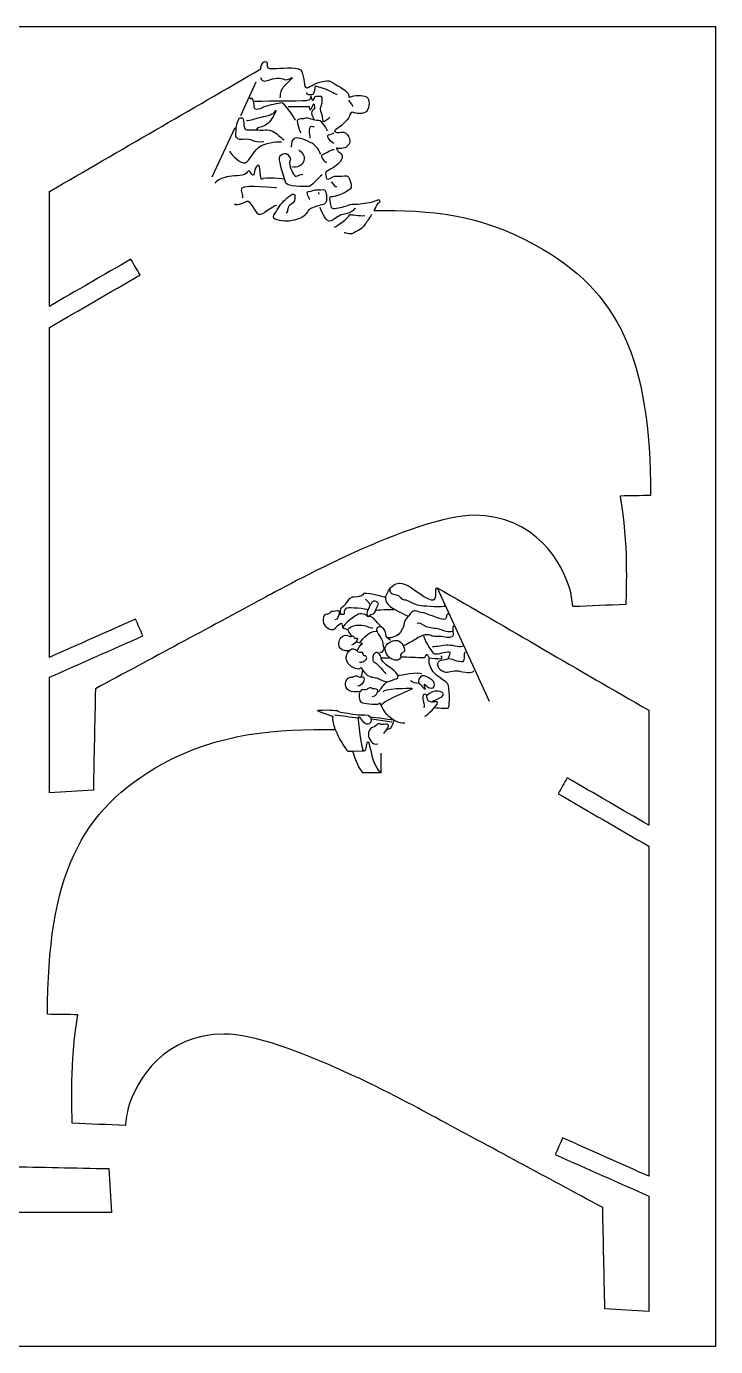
# Model space of a CAD drawing. Extents: x 0 to 300, y 0 to 210.
# Drawn here: x 190.4 to 300, y 0.1 to 210 of the extents above; entities that cross this region are included whole.
import ezdxf

# ---------------------------------------------------------------- set-up
doc = ezdxf.new("R2010")
doc.units = 0
doc.header["$MEASUREMENT"] = 0
doc.layers.add('DEFAULT', color=18, linetype='CONTINUOUS')

msp = doc.modelspace()

# ---------------------------------------------------------------- linework, layer by layer
at = {"layer": 'DEFAULT', "color": 250}
msp.add_lwpolyline([(300.05, 0.05), (0.05, 0.05), (0.05, 210.05), (300.05, 210.05)], close=True, dxfattribs=at)
for points in [[(224.47, 195.89), (226.94, 201.21)], [(219.93, 186.13), (223.57, 193.95)], [(255.76, 120.77), (263.99, 102.73)], [(246.83, 109.59), (248.11, 109.59)], [(245.29, 99.91), (248.51, 99.44)], [(241.55, 94.75), (244.1, 94.8)]]:
    msp.add_lwpolyline(points, dxfattribs=at)
at = {"layer": 'DEFAULT', "color": 242}
for points, knots in [([(194.02, 165.51), (198.35, 168.02), (202.67, 170.52), (207, 173.03), (207.48, 172.2), (207.97, 171.36), (208.45, 170.52), (203.64, 167.74), (198.83, 164.95), (194.02, 162.16), (194.02, 144.67), (194.03, 127.18), (194.03, 109.68), (198.6, 111.71), (203.16, 113.74), (207.73, 115.77), (208.12, 114.88), (208.52, 114), (208.91, 113.11), (203.95, 110.91), (198.99, 108.71), (194.03, 106.51), (194.03, 100.39), (194.03, 94.27), (194.03, 88.15), (196.36, 88.29), (198.69, 88.43), (201.02, 88.57), (201.13, 93.94), (201.24, 99.32), (201.35, 104.69), (210.25, 109.48), (219.14, 114.26), (228.03, 119.05), (231.44, 120.88), (252.07, 132.28), (261.67, 132.28), (271.19, 132.28), (275.93, 124.75), (277.04, 119.78), (277.04, 119.78), (277.3, 118.24), (277.31, 117.75), (280.13, 117.86), (282.95, 117.98), (285.77, 118.09), (285.79, 120.71), (286.2, 127.59), (284.87, 135.35), (286.48, 135.38), (288.09, 135.41), (289.7, 135.43), (289.7, 157.16), (284.66, 167.98), (271.39, 175.26), (262.34, 180.24), (254.82, 180.86), (245.68, 180.74), (245.91, 181.1), (246.06, 181.54), (246.24, 181.81), (246.41, 182.07), (246.74, 181.93), (246.56, 182.33), (246.38, 182.75), (246.06, 182.25), (245.47, 182.16), (244.88, 182.07), (243.5, 181.78), (242.92, 181.78), (242.33, 181.78), (241.91, 181.81), (241.62, 181.63), (241.33, 181.45), (239.94, 181.16), (239.52, 181.1), (239.09, 181.04), (238.89, 181.01), (238.77, 181.72), (238.65, 182.42), (238.45, 183.07), (238.89, 182.95), (239.33, 182.84), (241.97, 183.83), (242.06, 184.42), (242.15, 185.01), (241.68, 186.3), (241.33, 186.3), (240.97, 186.3), (240.23, 186.16), (239.76, 186.21), (239.3, 186.28), (238.86, 186.01), (238.8, 185.92), (238.74, 185.83), (238.06, 185.54), (238.06, 186.04), (238.06, 186.54), (237.71, 186.83), (238.27, 187.07), (238.83, 187.31), (239.98, 188.04), (240.31, 188.51), (240.65, 188.98), (240.77, 189.45), (240.5, 189.78), (240.24, 190.1), (240.06, 189.98), (239.86, 190.36), (239.65, 190.75), (239.62, 190.75), (239.94, 190.66), (240.25, 190.57), (241.27, 190.6), (241.66, 191.24), (242.05, 191.89), (241.68, 192.42), (241.42, 192.86), (241.15, 193.3), (240.59, 193.24), (240.12, 193.15), (239.65, 193.07), (239.06, 193.36), (239.62, 193.66), (240.18, 193.95), (241.56, 195.24), (241.72, 195.65), (241.87, 196.07), (242.15, 196.57), (242.41, 196.36), (242.68, 196.15), (244.09, 196.07), (244.52, 196.53), (244.75, 196.79), (245.13, 198.12), (244.69, 198.65), (244.25, 199.18), (242.97, 199.14), (242.18, 198.91), (241.38, 198.7), (241.87, 198.74), (241.56, 199.36), (241.25, 199.97), (239.54, 200.81), (238.87, 201.25), (238.21, 201.7), (236.36, 200.97), (235.83, 200.67), (235.3, 200.38), (235.03, 200.15), (234.77, 200.37), (234.5, 200.59), (234.6, 202.62), (233.98, 203.15), (233.36, 203.68), (230.45, 203.32), (229.88, 203.37), (229.3, 203.41), (228.71, 203.19), (228.71, 203.73), (228.71, 205.29), (227.49, 204.03), (227.67, 203.29), (216.46, 196.78), (205.24, 190.28), (194.02, 183.78), (194.02, 177.69), (194.02, 171.6), (194.02, 165.51)], [0, 0, 0, 0, 42.511613, 42.511613, 42.511613, 50.727697, 50.727697, 50.727697, 98.001981, 98.001981, 98.001981, 246.751982, 246.751982, 246.751982, 289.25448, 289.25448, 289.25448, 297.477878, 297.477878, 297.477878, 343.620803, 343.620803, 343.620803, 395.679803, 395.679803, 395.679803, 415.536643, 415.536643, 415.536643, 461.226499, 461.226499, 461.226499, 547.118488, 547.118488, 547.118488, 548.118488, 548.118488, 548.118488, 549.118488, 549.118488, 549.118488, 550.118488, 550.118488, 550.118488, 574.138447, 574.138447, 574.138447, 575.138447, 575.138447, 575.138447, 588.830379, 588.830379, 588.830379, 589.830379, 589.830379, 589.830379, 590.830379, 590.830379, 590.830379, 591.830379, 591.830379, 591.830379, 592.830379, 592.830379, 592.830379, 593.830379, 593.830379, 593.830379, 594.830379, 594.830379, 594.830379, 595.830379, 595.830379, 595.830379, 596.830379, 596.830379, 596.830379, 597.830379, 597.830379, 597.830379, 598.830379, 598.830379, 598.830379, 599.830379, 599.830379, 599.830379, 600.830379, 600.830379, 600.830379, 601.830379, 601.830379, 601.830379, 602.830379, 602.830379, 602.830379, 603.830379, 603.830379, 603.830379, 604.830379, 604.830379, 604.830379, 605.830379, 605.830379, 605.830379, 606.830379, 606.830379, 606.830379, 607.830379, 607.830379, 607.830379, 608.830379, 608.830379, 608.830379, 609.830379, 609.830379, 609.830379, 610.830379, 610.830379, 610.830379, 611.830379, 611.830379, 611.830379, 612.830379, 612.830379, 612.830379, 613.830379, 613.830379, 613.830379, 614.830379, 614.830379, 614.830379, 615.830379, 615.830379, 615.830379, 616.830379, 616.830379, 616.830379, 617.830379, 617.830379, 617.830379, 618.830379, 618.830379, 618.830379, 619.830379, 619.830379, 619.830379, 620.830379, 620.830379, 620.830379, 621.830379, 621.830379, 621.830379, 622.830379, 622.830379, 622.830379, 623.830379, 623.830379, 623.830379, 624.830379, 624.830379, 624.830379, 625.830379, 625.830379, 625.830379, 736.089826, 736.089826, 736.089826, 787.870826, 787.870826, 787.870826, 787.870826]), ([(289.41, 101.26), (278.19, 107.76), (266.98, 114.27), (255.76, 120.77), (255.23, 120.78), (255.85, 119.16), (255.15, 118.82), (254.44, 118.48), (251.47, 121.03), (250.82, 121.23), (250.23, 121.41), (249.6, 121.68), (248.97, 121.25), (248.54, 120.96), (248.29, 120.81), (248.22, 120.6), (247.93, 120.14), (247.65, 119.7), (247.54, 119.3), (247.23, 119.3), (244.01, 120.24), (243.99, 119.78), (243.97, 119.32), (242.25, 119.3), (242.25, 119.3), (241.77, 119.2), (241.36, 118.38), (241.17, 118.13), (240.96, 117.87), (240.7, 117.81), (240.53, 117.59), (240.35, 117.36), (240.35, 116.85), (240.39, 116.63), (240.29, 116.62), (240.16, 116.62), (240.16, 116.62), (240.16, 116.62), (240.14, 117.06), (240.02, 117.12), (239.92, 117.18), (239.2, 116.95), (239.18, 117.03), (239.14, 117.12), (238.96, 117.09), (238.86, 116.99), (238.76, 116.89), (238.57, 116.63), (238.39, 116.6), (238.22, 116.58), (237.82, 116.61), (237.75, 116.3), (237.69, 115.99), (237.45, 115.29), (238.01, 114.6), (238.57, 113.9), (239.22, 113.98), (239.45, 114.24), (239.45, 114.24), (240.17, 115.01), (240.45, 115.07), (240.74, 115.13), (240.66, 114.52), (240.74, 114.36), (240.81, 114.21), (241.41, 114.22), (241.56, 113.96), (241.7, 113.7), (242.02, 113.19), (242.22, 113.07), (242.11, 113.04), (241.98, 112.96), (241.73, 113.08), (241.39, 113.25), (240.85, 113.25), (240.55, 112.95), (240.25, 112.66), (239.86, 111.85), (240.22, 111.22), (240.59, 110.6), (241.79, 110.73), (241.79, 110.73), (241.58, 110.55), (241.36, 110.26), (241.29, 109.85), (241.28, 109.75), (241.27, 109.64), (241.27, 109.52), (241.33, 108.35), (242.72, 107.86), (243.14, 107.82), (243.57, 107.77), (243.49, 108.18), (243.74, 107.91), (243.83, 107.8), (243.86, 107.75), (243.93, 107.63), (243.85, 107.51), (243.69, 106.59), (243.69, 106.59), (243.58, 106.58), (243.51, 106.56), (243.42, 106.56), (243.15, 106.56), (243.07, 106.76), (242.85, 106.76), (242.64, 106.76), (242.4, 106.46), (241.96, 106.52), (241.52, 106.58), (240.85, 105.78), (241.27, 104.87), (241.7, 103.96), (243.24, 104.19), (243.52, 104.3), (243.3, 103.83), (243.32, 102.77), (243.69, 102.51), (244.06, 102.25), (245.75, 102.15), (246.25, 102.21), (246.75, 102.27), (246.39, 102.42), (246.56, 102.44), (246.73, 102.45), (247.28, 100.59), (248.51, 99.91), (248.66, 99.83), (248.75, 99.78), (248.87, 99.72), (248.87, 99.72), (245.83, 100.19), (245.08, 100.23), (244.78, 100.68), (243.72, 100.55), (243.38, 100.55), (243.04, 100.55), (240.97, 100.85), (240.42, 100.96), (239.86, 101.06), (240.24, 101.06), (239.8, 101.21), (239.35, 101.35), (236.77, 101.35), (236.7, 101.22), (236.64, 101.1), (239.17, 100.26), (239.17, 100.26), (239.1, 99.67), (239.26, 98.95), (239.53, 98.21), (230.39, 98.33), (221.1, 97.72), (212.04, 92.75), (198.78, 85.46), (193.73, 74.64), (193.73, 52.91), (195.34, 52.88), (196.95, 52.86), (198.56, 52.83), (197.23, 45.07), (197.64, 38.19), (197.66, 35.58), (200.48, 35.46), (203.3, 35.34), (206.13, 35.23), (206.14, 35.85), (206.51, 37.74), (206.51, 37.74), (207.81, 42.7), (212.55, 49.76), (221.77, 49.76), (231.37, 49.76), (251.99, 38.36), (255.4, 36.53), (264.29, 31.74), (273.19, 26.96), (282.08, 22.17), (282.19, 16.8), (282.3, 11.43), (282.42, 6.05), (284.75, 5.91), (287.08, 5.77), (289.41, 5.63), (289.41, 11.75), (289.41, 17.87), (289.41, 23.99), (284.45, 26.19), (279.49, 28.39), (274.53, 30.59), (274.92, 31.48), (275.31, 32.36), (275.7, 33.25), (280.27, 31.22), (284.84, 29.19), (289.41, 27.17), (289.41, 44.66), (289.41, 62.15), (289.41, 79.64), (284.6, 82.43), (279.79, 85.21), (274.98, 88), (275.47, 88.84), (275.95, 89.68), (276.44, 90.51), (280.76, 88.01), (285.09, 85.5), (289.41, 82.99), (289.41, 89.08), (289.41, 95.17), (289.41, 101.26)], [51.78, 51.78, 51.78, 51.78, 162.02775, 162.02775, 162.02775, 163.027768, 163.027768, 163.027768, 164.027786, 164.027786, 164.027786, 165.027803, 165.027803, 165.027803, 166.027821, 166.027821, 166.027821, 167.027839, 167.027839, 167.027839, 168.027856, 168.027856, 168.027856, 169.027874, 169.027874, 169.027874, 170.027891, 170.027891, 170.027891, 171.027909, 171.027909, 171.027909, 172.027927, 172.027927, 172.027927, 173.027944, 173.027944, 173.027944, 174.027962, 174.027962, 174.027962, 175.02798, 175.02798, 175.02798, 176.027997, 176.027997, 176.027997, 177.028015, 177.028015, 177.028015, 178.028033, 178.028033, 178.028033, 179.02805, 179.02805, 179.02805, 180.028068, 180.028068, 180.028068, 181.028085, 181.028085, 181.028085, 182.028103, 182.028103, 182.028103, 183.028121, 183.028121, 183.028121, 184.028138, 184.028138, 184.028138, 185.028156, 185.028156, 185.028156, 186.028174, 186.028174, 186.028174, 187.028191, 187.028191, 187.028191, 188.028209, 188.028209, 188.028209, 189.028227, 189.028227, 189.028227, 190.028244, 190.028244, 190.028244, 191.028262, 191.028262, 191.028262, 192.028279, 192.028279, 192.028279, 193.028297, 193.028297, 193.028297, 194.028315, 194.028315, 194.028315, 195.028332, 195.028332, 195.028332, 196.02835, 196.02835, 196.02835, 197.028368, 197.028368, 197.028368, 198.028385, 198.028385, 198.028385, 199.028403, 199.028403, 199.028403, 200.028421, 200.028421, 200.028421, 201.028438, 201.028438, 201.028438, 202.028456, 202.028456, 202.028456, 203.028473, 203.028473, 203.028473, 204.028491, 204.028491, 204.028491, 205.028509, 205.028509, 205.028509, 206.028526, 206.028526, 206.028526, 207.028544, 207.028544, 207.028544, 208.028562, 208.028562, 208.028562, 209.028579, 209.028579, 209.028579, 210.028597, 210.028597, 210.028597, 211.028615, 211.028615, 211.028615, 212.028632, 212.028632, 212.028632, 213.02865, 213.02865, 213.02865, 226.720643, 226.720643, 226.720643, 227.720661, 227.720661, 227.720661, 251.741084, 251.741084, 251.741084, 252.741102, 252.741102, 252.741102, 253.741119, 253.741119, 253.741119, 254.741137, 254.741137, 254.741137, 340.634166, 340.634166, 340.634166, 386.324829, 386.324829, 386.324829, 406.18208, 406.18208, 406.18208, 458.242998, 458.242998, 458.242998, 504.385926, 504.385926, 504.385926, 512.611297, 512.611297, 512.611297, 555.114545, 555.114545, 555.114545, 703.867169, 703.867169, 703.867169, 751.136771, 751.136771, 751.136771, 759.361654, 759.361654, 759.361654, 801.873515, 801.873515, 801.873515, 853.654428, 853.654428, 853.654428, 853.654428]), ([(182.37, 21.36), (180.34, 25.93), (178.31, 30.5), (176.29, 35.07), (177.17, 35.46), (178.05, 35.86), (178.93, 36.25), (181.14, 31.29), (183.34, 26.33), (185.54, 21.36), (191.66, 21.36), (197.78, 21.36), (203.91, 21.36), (203.77, 23.7), (203.62, 26.03), (203.48, 28.36), (198.11, 28.47), (192.74, 28.58), (187.37, 28.69), (182.58, 37.59), (177.79, 46.48), (173, 55.37), (171.17, 58.78), (159.77, 79.4), (159.77, 89.01), (159.77, 98.27), (166.91, 103.08), (171.87, 104.37), (171.87, 104.37), (173.71, 104.73), (174.3, 104.73), (174.19, 107.56), (174.07, 110.38), (173.96, 113.2), (167.93, 113.25), (139.29, 114.85), (129.28, 94.4), (120.54, 76.53), (124.17, 59.56), (124.17, 59.56), (124.27, 59.04), (124.53, 57.7), (124.12, 57.7), (123.71, 57.7), (123.56, 57.79), (123.61, 58.23), (123.65, 58.67), (122.9, 59.73), (122.55, 60.26), (122.2, 60.79), (121.14, 60.26), (120.74, 60.21), (120.35, 60.17), (120.17, 59.59), (120.17, 59.59), (120.17, 59.59), (119.42, 59.46), (119.51, 59.59), (119.59, 59.73), (119.38, 60.79), (119.38, 61.49), (119.38, 62.2), (118.84, 62.77), (118.84, 62.77), (119.15, 63.12), (119.64, 65.5), (119.86, 66.12), (120.08, 66.74), (119.24, 66.78), (118.85, 66.78), (118.45, 66.78), (117.88, 66.92), (117.92, 67.26), (117.96, 67.61), (117.26, 67.71), (116.42, 67.76), (115.58, 67.8), (114.92, 68.28), (114.7, 68.33), (114.48, 68.37), (114.49, 68.15), (114.49, 68.59), (114.49, 69.04), (114.54, 69.04), (114.22, 69.04), (113.92, 69.04), (113.94, 68.81), (113.95, 68.41), (114, 67.36), (114.57, 59.64), (114.57, 59.64), (114.57, 59.64), (113.82, 59.55), (114, 59.11), (114.17, 58.67), (112.73, 56.42), (112.81, 55.98), (112.89, 55.54), (113.24, 54.58), (113.6, 54.68), (113.95, 54.79), (114.92, 56.18), (114.83, 55.83), (114.74, 55.47), (114.57, 54.72), (114.83, 54.37), (115.1, 54.02), (115.1, 53.75), (115.14, 53.23), (115.18, 52.7), (112.36, 52.32), (112.36, 52.32), (110.47, 52.06), (111.35, 50.81), (111.22, 50.22), (111.08, 49.63), (110.69, 47.85), (110.69, 47.48), (110.69, 47.12), (108.31, 47.44), (108.22, 47.04), (108.13, 46.64), (106.55, 47.23), (106.81, 46.78), (111.72, 38.31), (116.63, 29.83), (121.54, 21.36), (123.21, 21.36), (124.87, 21.36), (126.54, 21.36), (124.03, 25.69), (121.53, 30.01), (119.02, 34.34), (119.85, 34.82), (120.69, 35.31), (121.53, 35.79), (124.32, 30.98), (127.11, 26.17), (129.9, 21.36), (147.39, 21.36), (164.88, 21.36), (182.37, 21.36)], [0, 0, 0, 0, 42.515696, 42.515696, 42.515696, 50.730865, 50.730865, 50.730865, 96.886175, 96.886175, 96.886175, 148.957175, 148.957175, 148.957175, 168.814076, 168.814076, 168.814076, 214.503953, 214.503953, 214.503953, 300.39804, 300.39804, 300.39804, 301.39804, 301.39804, 301.39804, 302.39804, 302.39804, 302.39804, 303.39804, 303.39804, 303.39804, 327.427626, 327.427626, 327.427626, 328.427626, 328.427626, 328.427626, 329.427626, 329.427626, 329.427626, 330.427626, 330.427626, 330.427626, 331.427626, 331.427626, 331.427626, 332.427626, 332.427626, 332.427626, 333.427626, 333.427626, 333.427626, 334.427626, 334.427626, 334.427626, 335.427626, 335.427626, 335.427626, 336.427626, 336.427626, 336.427626, 337.427626, 337.427626, 337.427626, 338.427626, 338.427626, 338.427626, 339.427626, 339.427626, 339.427626, 340.427626, 340.427626, 340.427626, 341.427626, 341.427626, 341.427626, 342.427626, 342.427626, 342.427626, 343.427626, 343.427626, 343.427626, 344.427626, 344.427626, 344.427626, 345.427626, 345.427626, 345.427626, 346.427626, 346.427626, 346.427626, 347.427626, 347.427626, 347.427626, 348.427626, 348.427626, 348.427626, 349.427626, 349.427626, 349.427626, 350.427626, 350.427626, 350.427626, 351.427626, 351.427626, 351.427626, 352.427626, 352.427626, 352.427626, 353.427626, 353.427626, 353.427626, 354.427626, 354.427626, 354.427626, 355.427626, 355.427626, 355.427626, 356.427626, 356.427626, 356.427626, 357.427626, 357.427626, 357.427626, 440.717174, 440.717174, 440.717174, 454.887174, 454.887174, 454.887174, 497.406938, 497.406938, 497.406938, 505.623887, 505.623887, 505.623887, 552.911337, 552.911337, 552.911337, 701.661337, 701.661337, 701.661337, 701.661337])]:
    msp.add_open_spline(points, degree=3, knots=knots, dxfattribs=at)
at = {"layer": 'DEFAULT', "color": 250}
for points, knots in [([(227.63, 201.94), (227.63, 201.47), (228.07, 201.21), (228.69, 201.43), (229.3, 201.65), (230.45, 202), (231.18, 201.7), (231.9, 201.39), (232.04, 201.65), (232.54, 201.87), (233.05, 202.09), (231.93, 201.08), (231.42, 200.59), (230.91, 200.11), (230.74, 199.36), (230.71, 198.68)], [0, 0, 0, 0, 1, 1, 1, 2, 2, 2, 3, 3, 3, 4, 4, 4, 5, 5, 5, 5]), ([(239.9, 199.14), (239.22, 199.4), (238.35, 200.01), (237.47, 200.22), (236.59, 200.42), (236.29, 200.64), (236.26, 200.34), (236.18, 199.67), (236.16, 199.18), (235.79, 199.18), (235.43, 199.18), (234.95, 199.05), (234.97, 199.53)], [0, 0, 0, 0, 1, 1, 1, 2, 2, 2, 3, 3, 3, 4, 4, 4, 4]), ([(233.18, 195.12), (232.96, 195.57), (231.35, 198.04), (230.94, 197.9), (230.54, 197.77), (228.91, 197.55), (228.36, 197.29), (227.8, 197.02), (226.61, 196.45), (226.61, 197.29), (226.61, 198.12), (226.29, 199.05), (225.92, 198.48)], [0, 0, 0, 0, 1, 1, 1, 2, 2, 2, 3, 3, 3, 4, 4, 4, 4]), ([(238.65, 195.54), (238.3, 195.35), (237.54, 194.51), (237.57, 195.06), (237.59, 195.61), (237.02, 196.93), (237.2, 197.2), (237.37, 197.46), (237.73, 199.05), (237.13, 198.92), (236.53, 198.78), (236.29, 199.14), (236.04, 198.43), (235.79, 197.73), (235.75, 199.18), (235.63, 198.96), (235.52, 198.74), (235.7, 198.26), (234.88, 198.21), (234.07, 198.17), (226.66, 198.12), (226.66, 198.12)], [0, 0, 0, 0, 1, 1, 1, 2, 2, 2, 3, 3, 3, 4, 4, 4, 5, 5, 5, 6, 6, 6, 7, 7, 7, 7]), ([(232.04, 197.33), (233.15, 197.33), (234.26, 197.33), (235.37, 197.33), (235.37, 197.33), (235.33, 196.37), (235.69, 196.92), (236.05, 197.46), (236.05, 198.08), (236.18, 197.55), (236.31, 197.02), (236.27, 197.02), (235.87, 196.62), (235.48, 196.23), (236.18, 195.19), (236.18, 195.19)], [0, 0, 0, 0, 9.455, 9.455, 9.455, 10.455, 10.455, 10.455, 11.455, 11.455, 11.455, 12.455, 12.455, 12.455, 13.455, 13.455, 13.455, 13.455]), ([(228.13, 191.69), (226.34, 191.46), (226.37, 192.29), (224.74, 192.08), (223.92, 191.98), (223.89, 192.33), (223.89, 192.33), (223.52, 192.37), (223.74, 192.79), (223.74, 193.4), (223.74, 194.44), (224.06, 195.41), (224.44, 195.52), (225.33, 195.79), (224.62, 193.62), (225.42, 193.62), (226.22, 193.62), (227.54, 193.56), (228.03, 193.56), (228.51, 193.56), (228.78, 193.74), (229.53, 193.39), (230.28, 193.03), (230.72, 192.42), (231.38, 192.02)], [0, 0, 0, 0, 1, 1, 1, 2, 2, 2, 3, 3, 3, 4, 4, 4, 5, 5, 5, 6, 6, 6, 7, 7, 7, 8, 8, 8, 8]), ([(225.38, 195.12), (226, 194.99), (226.75, 195.43), (227.47, 195.57), (228.2, 195.7), (229.55, 196.01), (229.84, 196.4), (230.14, 196.8), (230.24, 196.85), (229.9, 196.21), (229.57, 195.57), (229.04, 194.62), (228.33, 194.28), (227.63, 193.93), (226.96, 193.96), (226.94, 193.6)], [0, 0, 0, 0, 1, 1, 1, 2, 2, 2, 3, 3, 3, 4, 4, 4, 5, 5, 5, 5]), ([(238.31, 193.36), (238.17, 193.71), (237.5, 195.08), (236.84, 195.08), (236.18, 195.08), (235.1, 195.61), (234.65, 195.41), (234.2, 195.21), (233.24, 195.61), (233.5, 194.68), (233.76, 193.76), (233.8, 193.49), (234.02, 193.1)], [0, 0, 0, 0, 1, 1, 1, 2, 2, 2, 3, 3, 3, 4, 4, 4, 4]), ([(236.18, 194.07), (235.96, 194.02), (235.41, 194.45), (235.38, 193.6), (235.34, 192.74), (235.47, 192.87), (235.47, 192.26)], [0, 0, 0, 0, 1, 1, 1, 2, 2, 2, 2]), ([(222.69, 190.19), (222.95, 189.61), (224.5, 188.11), (225.18, 188.33), (225.86, 188.55), (226.6, 190.52), (227.77, 191.09), (228.95, 191.67), (230.46, 191.71), (230.99, 191.71)], [0, 0, 0, 0, 1, 1, 1, 2, 2, 2, 3, 3, 3, 3]), ([(237.2, 189.74), (236.93, 190.32), (236.51, 191.11), (235.82, 191.46), (235.12, 191.82), (233.67, 192.52), (233.14, 192.26), (232.61, 191.99), (232.53, 191.73), (232.48, 190.85)], [0, 0, 0, 0, 1, 1, 1, 2, 2, 2, 3, 3, 3, 3]), ([(239.33, 191.42), (238.87, 191.55), (237.96, 192.64), (238.45, 192.79), (238.74, 192.88), (239.33, 193.1), (239.33, 193.1)], [0, 0, 0, 0, 1, 1, 1, 2, 2, 2, 2]), ([(237.42, 186.44), (236.84, 186.04), (235.7, 184.48), (235.12, 184.56), (234.55, 184.63), (231.95, 184.51), (231.68, 185.14), (231.42, 185.78), (230.57, 188.57), (230.63, 189.08), (230.71, 189.83), (231.68, 190.05), (231.95, 189.66), (232.21, 189.26), (232.58, 189.08), (232.31, 188.64), (232.04, 188.2), (232.52, 187.22), (232.87, 186.54), (233.23, 185.86), (233.65, 186.48), (234.38, 186.57)], [0, 0, 0, 0, 1, 1, 1, 2, 2, 2, 3, 3, 3, 4, 4, 4, 5, 5, 5, 6, 6, 6, 7, 7, 7, 7]), ([(233.71, 190.41), (234.24, 190.05), (234.73, 189.44), (234.51, 188.69), (234.29, 187.94), (233.4, 187.5), (232.61, 187.72)], [0, 0, 0, 0, 1, 1, 1, 2, 2, 2, 2]), ([(239.33, 190.41), (239.05, 190.41), (238.65, 190.32), (238.34, 190.05), (238.03, 189.79), (236.98, 189.66), (237.42, 189.08), (237.86, 188.51), (237.89, 188.42), (238.16, 188.47)], [0, 0, 0, 0, 1, 1, 1, 2, 2, 2, 3, 3, 3, 3]), ([(231.46, 185.75), (231.46, 185.75), (228.24, 186.17), (227.85, 185.75), (227.45, 185.34), (227.75, 188.38), (227.16, 187.94), (226.57, 187.5), (226.7, 186.26), (226.39, 186.39), (226.08, 186.53), (225.86, 187.52), (225.51, 186.85), (225.16, 186.17), (223.69, 186.35), (222.66, 186.17), (221.63, 186), (220.8, 185.7), (220.38, 185.1)], [0, 0, 0, 0, 1, 1, 1, 2, 2, 2, 3, 3, 3, 4, 4, 4, 5, 5, 5, 6, 6, 6, 6]), ([(224.74, 182.78), (225.03, 183.22), (224.37, 183.86), (224.74, 184.4), (225.11, 184.94), (230.18, 184.4), (230.18, 184.4)], [0, 0, 0, 0, 1, 1, 1, 2, 2, 2, 2]), ([(235.47, 182.51), (235.47, 182.51), (234.71, 183.79), (235.25, 183.79), (235.78, 183.79), (236.05, 184.14), (236.76, 184.06), (237.46, 183.97), (237.86, 184.32), (237.99, 183.79), (238.12, 183.26), (238.47, 181.85), (237.46, 181.68), (236.45, 181.5), (235.72, 181.15), (235.42, 180.93), (235.12, 180.7), (235.08, 180.52), (234.7, 180.04), (234.33, 179.56), (232.79, 179.06), (231.82, 179.07), (230.85, 179.07), (229.32, 179.29), (229.75, 180), (230.18, 180.7), (230.71, 181.68), (231.33, 182.29), (231.95, 182.91), (233.05, 183.84), (233.09, 183.13), (233.14, 182.42), (233.11, 182.12), (232.44, 181.72), (231.77, 181.32), (232.08, 180.75), (231.73, 180.35)], [0, 0, 0, 0, 1, 1, 1, 2, 2, 2, 3, 3, 3, 4, 4, 4, 5, 5, 5, 6, 6, 6, 7, 7, 7, 8, 8, 8, 9, 9, 9, 10, 10, 10, 11, 11, 11, 12, 12, 12, 12]), ([(230.18, 181.58), (229.62, 181.57), (227.9, 179.86), (227.3, 180.15), (226.97, 180.31), (226.04, 182.51), (225.42, 182.2), (224.8, 181.9), (223.47, 181.37), (223.54, 181.81)], [0, 0, 0, 0, 1, 1, 1, 2, 2, 2, 3, 3, 3, 3]), ([(242.53, 181.01), (243.06, 181.5), (242.22, 180.31), (241.05, 180.18), (239.89, 180.04), (239.75, 179.5), (238.87, 179.11), (237.99, 178.72), (237.46, 180.52), (237.11, 181.23)], [0, 0, 0, 0, 1, 1, 1, 2, 2, 2, 3, 3, 3, 3]), ([(239.4, 178.11), (239.84, 178.37), (241.46, 179.38), (241.86, 180.13), (241.86, 180.13), (243.5, 179.9), (244.21, 179.95)], [0, 0, 0, 0, 1, 1, 1, 2, 2, 2, 2]), ([(245.27, 180.13), (245, 179.6), (244.42, 178.77), (244.3, 178.59), (243.55, 177.53), (242.97, 177.56), (242.4, 177.17), (241.83, 176.78), (241.02, 177.39), (240.92, 177.18)], [0, 0, 0, 0, 1, 1, 1, 2, 2, 2, 3, 3, 3, 3]), ([(248.22, 120.6), (248.18, 120.51), (248.2, 120.43), (248.23, 120.28), (248.35, 119.8), (248.48, 119.76), (249.22, 119.64), (249.96, 119.53), (249.99, 118.78), (250.53, 118.84), (251.07, 118.9), (252.16, 117.95), (253.18, 117.92), (254, 117.9), (256.74, 117.54), (257.06, 117.97)], [0, 0, 0, 0, 1, 1, 1, 2, 2, 2, 3, 3, 3, 4, 4, 4, 5, 5, 5, 5]), ([(240.37, 116.56), (240.37, 116.56), (240.96, 116.49), (240.98, 116.59), (240.99, 116.69), (240.92, 117.4), (241.36, 117.56), (241.8, 117.71), (244.44, 117.43), (244.74, 117.32)], [0, 0, 0, 0, 1, 1, 1, 2, 2, 2, 3, 3, 3, 3]), ([(245.08, 118), (245.08, 118), (244.3, 116.51), (244.61, 116.24), (244.93, 115.97), (245.13, 116.51), (245.25, 116.52), (245.38, 116.54), (245.75, 116.54), (245.86, 116.93), (245.98, 117.33), (246.39, 118.17), (246.39, 118.17), (246.39, 118.38), (245.94, 118.69), (245.61, 118.65), (245.28, 118.61), (245.08, 117.71), (245.03, 118.1), (244.98, 118.48), (244.32, 118.89), (244.32, 118.89)], [0, 0, 0, 0, 1, 1, 1, 2, 2, 2, 3, 3, 3, 4, 4, 4, 5, 5, 5, 6, 6, 6, 7, 7, 7, 7]), ([(247.54, 119.3), (247.44, 118.9), (247.52, 118.53), (247.95, 118.07), (248.81, 117.16), (250.65, 116.55), (251.14, 116.19)], [0, 0, 0, 0, 1, 1, 1, 2, 2, 2, 2]), ([(246.81, 114.59), (245.94, 115.43), (245.61, 116.08), (245.11, 116.16), (244.61, 116.24), (243.85, 116.82), (243.19, 116.54), (242.74, 116.35), (240.8, 115.04), (240.74, 114.36)], [0, 0, 0, 0, 1, 1, 1, 2, 2, 2, 3, 3, 3, 3]), ([(257.56, 116.54), (256.9, 116.68), (257.5, 115.74), (256.82, 115.71), (256.14, 115.68), (254.12, 116.73), (253.21, 116.82), (252.3, 116.9), (252.16, 117.56), (251.46, 116.59), (250.77, 115.62), (250.63, 115.91), (250.41, 114.83), (250.2, 113.75), (249.36, 112.75), (247.82, 112.78)], [0, 0, 0, 0, 1, 1, 1, 2, 2, 2, 3, 3, 3, 4, 4, 4, 5, 5, 5, 5]), ([(241.56, 114.14), (241.56, 114.14), (241.97, 114.81), (243.29, 114.83), (244.61, 114.85), (244.87, 114.34), (245.49, 114.36)], [0, 0, 0, 0, 1, 1, 1, 2, 2, 2, 2]), ([(248.3, 112.39), (247.9, 112.72), (247.54, 112.93), (247.56, 113.32), (247.58, 113.7), (247.41, 114.24), (246.87, 114.48), (246.34, 114.72), (246.87, 114.58), (246.39, 114.48), (245.91, 114.38), (246.03, 113.91), (246.39, 113.32), (246.75, 112.72), (247.07, 112.47), (247.09, 111.85), (247.11, 111.23), (247.44, 111.11), (247.17, 110.83), (246.89, 110.55), (247.03, 110.39), (246.64, 110.48)], [0, 0, 0, 0, 1, 1, 1, 2, 2, 2, 3, 3, 3, 4, 4, 4, 5, 5, 5, 6, 6, 6, 7, 7, 7, 7]), ([(258.48, 114.71), (257.96, 114.66), (258.36, 113.38), (258.25, 113.1), (258.15, 112.83), (257.42, 112.74), (256.72, 112.93), (256.02, 113.13), (255.18, 112.91), (254.8, 113.15), (254.42, 113.38), (253.84, 113.3), (253.42, 113.15), (252.99, 113), (250.58, 111.49), (250.31, 111.53)], [0, 0, 0, 0, 1, 1, 1, 2, 2, 2, 3, 3, 3, 4, 4, 4, 5, 5, 5, 5]), ([(252.54, 115.14), (252.91, 115.32), (253.33, 114.89), (253.97, 114.62), (254.61, 114.34), (255.4, 114.4), (256.09, 114.19), (256.78, 113.98), (257.66, 113.59), (258.11, 113.87)], [0, 0, 0, 0, 1, 1, 1, 2, 2, 2, 3, 3, 3, 3]), ([(242.22, 113.07), (242.27, 113.08), (242.33, 113.1), (242.37, 113.08), (242.51, 113.03), (242.43, 112.8), (242.65, 112.73), (242.88, 112.67), (243.07, 112.91), (243.04, 112.61), (243.01, 112.32), (242.44, 111.62), (242.1, 111.65)], [0, 0, 0, 0, 1, 1, 1, 2, 2, 2, 3, 3, 3, 4, 4, 4, 4]), ([(243.04, 110.74), (243.04, 110.74), (243.59, 111.92), (243.86, 111.89), (244.02, 111.87), (242.78, 112.12), (242.78, 112.12)], [0, 0, 0, 0, 1, 1, 1, 2, 2, 2, 2]), ([(248.43, 109.46), (249.19, 108.99), (249.94, 109.31), (249.94, 109.74), (249.94, 110.16), (249.81, 109.93), (250.01, 110.25), (250.2, 110.57), (250.63, 110.42), (250.52, 110.95), (250.41, 111.48), (249.94, 112.44), (249.22, 112.39), (248.49, 112.34), (247.88, 111.95), (247.58, 111.53), (247.28, 111.1), (247.56, 109.99), (248.43, 109.46)], [0, 0, 0, 0, 1, 1, 1, 2, 2, 2, 3, 3, 3, 4, 4, 4, 5, 5, 5, 6, 6, 6, 6]), ([(253.63, 113.12), (253.5, 112.78), (254.76, 110.67), (255.12, 110.35), (255.48, 110.04), (256.8, 110.48), (257.38, 110.59), (257.96, 110.69), (257.74, 110.31), (257.56, 109.66), (257.38, 109.01), (255.85, 109.5), (255.79, 108.69), (255.74, 107.93), (256.48, 107.56), (256.93, 107.36), (257.39, 107.16), (258.24, 107.65), (259.12, 107.52), (260, 107.38), (261.34, 107.07), (261.57, 107.53)], [0, 0, 0, 0, 1, 1, 1, 2, 2, 2, 3, 3, 3, 4, 4, 4, 5, 5, 5, 6, 6, 6, 7, 7, 7, 7]), ([(259.83, 111.53), (259.58, 111.14), (258.43, 111.61), (257.51, 111.62), (256.59, 111.62), (255.64, 111.31), (255, 111.38)], [0, 0, 0, 0, 1, 1, 1, 2, 2, 2, 2]), ([(243.4, 108.93), (243.65, 108.76), (244.62, 109.27), (244.52, 109.63), (244.42, 109.99), (244.21, 109.88), (244.06, 109.99), (243.91, 110.1), (244.05, 110.27), (243.85, 110.44), (243.65, 110.61), (243.54, 110.34), (243.24, 110.53), (242.93, 110.72), (242.92, 110.85), (242.49, 110.97), (242.27, 111.04), (242.04, 110.97), (241.79, 110.74)], [0, 0, 0, 0, 1, 1, 1, 2, 2, 2, 3, 3, 3, 4, 4, 4, 5, 5, 5, 6, 6, 6, 6]), ([(243.93, 107.63), (244.06, 107.43), (244.25, 107.13), (244.61, 106.86), (245.19, 106.43), (245.83, 106.54), (246.28, 106.35), (246.73, 106.16), (247.53, 105.71), (248, 105.82), (248.47, 105.92), (248.83, 106.24), (249.26, 106.28), (249.69, 106.33), (249.56, 106.71), (249.15, 107.26), (248.75, 107.82), (247.92, 108.2), (247.44, 108.67), (246.96, 109.14), (246.87, 109.25), (246.83, 109.59), (246.79, 109.93), (246.3, 110.71), (245.87, 110.42), (245.45, 110.12), (245.47, 109.55), (245.49, 109.23), (245.51, 108.91), (245.9, 108.97), (246.46, 108.33), (247.02, 107.69), (247.07, 107.65), (247.58, 107.09)], [0, 0, 0, 0, 1, 1, 1, 2, 2, 2, 3, 3, 3, 4, 4, 4, 5, 5, 5, 6, 6, 6, 7, 7, 7, 8, 8, 8, 9, 9, 9, 10, 10, 10, 11, 11, 11, 11]), ([(255.32, 101.71), (255.32, 101.71), (257.36, 101.41), (257.56, 101.71), (257.76, 102.01), (257.79, 104.97), (257.39, 105.54), (256.99, 106.11), (254.11, 107.13), (254.44, 109.67), (254.44, 109.67), (254.13, 110.71), (253.71, 109.59), (252.46, 109.64), (251.2, 109.69), (249.94, 109.74)], [0, 0, 0, 0, 1, 1, 1, 2, 2, 2, 3, 3, 3, 4, 4, 4, 14.69241, 14.69241, 14.69241, 14.69241]), ([(254.41, 109.59), (255.07, 109.54), (255.72, 109.5), (256.38, 109.46), (256.38, 109.46), (256.61, 109.76), (256.38, 109.93)], [0, 0, 0, 0, 5.585938, 5.585938, 5.585938, 6.585938, 6.585938, 6.585938, 6.585938]), ([(260.26, 110.48), (259.8, 110.51), (260.23, 109.2), (259.8, 109), (259.38, 108.81), (257.74, 109.6), (257.42, 109.46)], [0, 0, 0, 0, 1, 1, 1, 2, 2, 2, 2]), ([(243.69, 106.59), (243.9, 106.6), (244.13, 106.56), (244.13, 106.19), (244.13, 105.62), (243.44, 105.07), (243.07, 105.11)], [0, 0, 0, 0, 1, 1, 1, 2, 2, 2, 2]), ([(253.36, 106.77), (254.12, 106.74), (255.36, 105.94), (255.32, 105.39), (255.29, 104.83), (255.05, 104.73), (254.54, 104.83), (254.03, 104.94), (253.63, 105.73), (253.71, 105.24), (253.8, 104.75), (254.04, 104.4), (253.62, 104.8), (253.2, 105.2), (253.1, 105.41), (252.84, 105.54), (252.59, 105.67), (252.93, 106.79), (253.36, 106.77)], [0, 0, 0, 0, 1, 1, 1, 2, 2, 2, 3, 3, 3, 4, 4, 4, 5, 5, 5, 6, 6, 6, 6]), ([(245.42, 103.44), (245.99, 103.42), (246.32, 104.17), (246.32, 104.39), (246.32, 104.6), (245.77, 104.71), (245.5, 104.66), (245.22, 104.6), (245.49, 104.98), (245.01, 104.84), (244.53, 104.7), (244.73, 104.59), (244.34, 104.53), (243.96, 104.47), (243.75, 104.77), (243.52, 104.3)], [0, 0, 0, 0, 1, 1, 1, 2, 2, 2, 3, 3, 3, 4, 4, 4, 5, 5, 5, 5]), ([(247.19, 104.19), (246.98, 104.81), (251.33, 104.77), (251.65, 104.77), (252.59, 104.77), (247.11, 102.94), (246.85, 101.97)], [0, 0, 0, 0, 1, 1, 1, 2, 2, 2, 2]), ([(253.8, 100.32), (254.08, 100.51), (255.85, 102.02), (255.79, 102.47), (255.74, 102.92), (254.88, 102.28), (254.41, 102.7), (253.95, 103.13), (254.21, 104.03), (253.65, 103.79), (253.1, 103.56), (253.89, 101.98), (253.62, 101.68)], [0, 0, 0, 0, 1, 1, 1, 2, 2, 2, 3, 3, 3, 4, 4, 4, 4]), ([(254.82, 102.55), (255.01, 102.87), (256.76, 103.28), (256.72, 103.79), (256.68, 104.3), (255.28, 104.77), (254.05, 103.56)], [0, 0, 0, 0, 1, 1, 1, 2, 2, 2, 2]), ([(239.4, 100.56), (240.65, 100.4), (241.9, 100.23), (243.15, 100.06), (243.15, 100.06), (243.61, 94.71), (244.1, 94.8), (244.59, 94.88), (244.44, 96.29), (244.74, 96.27), (245.04, 96.25), (245.4, 91.96), (246.85, 91.39)], [0, 0, 0, 0, 10.708373, 10.708373, 10.708373, 11.708373, 11.708373, 11.708373, 12.708373, 12.708373, 12.708373, 13.708373, 13.708373, 13.708373, 13.708373]), ([(243.15, 100.06), (243.15, 100.06), (243.18, 100.53), (243.52, 99.98), (243.87, 99.42), (244.65, 98.7), (245.17, 99.38), (245.4, 99.69), (245.25, 100.07), (245.08, 100.23)], [0, 0, 0, 0, 1, 1, 1, 2, 2, 2, 3, 3, 3, 3]), ([(247.24, 97.57), (247.24, 97.57), (248, 98.5), (248, 98.76), (248, 99.02), (247.87, 99.04), (247.53, 99.04), (247.19, 99.04), (246.85, 98.95), (246.77, 98.99), (246.68, 99.04), (246.58, 99.19), (246.36, 99.12), (246.15, 99.06), (246.02, 98.68), (245.53, 98.59), (245.04, 98.5), (244.76, 97.84), (244.79, 97.33), (244.81, 96.82), (245.45, 95.63), (246.32, 95.91)], [0, 0, 0, 0, 1, 1, 1, 2, 2, 2, 3, 3, 3, 4, 4, 4, 5, 5, 5, 6, 6, 6, 7, 7, 7, 7]), ([(239.53, 98.21), (240.06, 96.76), (241.02, 95.26), (241.55, 94.75), (241.79, 94.75), (242.04, 94.75), (242.29, 94.75), (242.74, 93.22), (243.31, 91.94), (243.87, 91.39), (244.86, 91.39), (245.86, 91.39), (246.85, 91.39), (246.85, 92.4), (246.85, 93.42), (246.85, 94.43)], [0, 0, 0, 0, 1, 1, 1, 3.113, 3.113, 3.113, 4.113, 4.113, 4.113, 12.568, 12.568, 12.568, 21.209, 21.209, 21.209, 21.209])]:
    msp.add_open_spline(points, degree=3, knots=knots, dxfattribs=at)
for points in [[(241.61, 198.3), (241.96, 197.81), (242.27, 197.55), (242.27, 197.33)], [(238.87, 185.34), (239.45, 184.76), (239.39, 184.45), (239.79, 184.59)], [(236.85, 183.64), (236.78, 183.52), (236.84, 183.43), (236.94, 183.34)], [(240.15, 116.62), (240.15, 116.62), (239.97, 115.58), (239.44, 115.64)], [(245.96, 117.21), (245.96, 117.21), (248.44, 117.4), (248.85, 117.29)], [(243.42, 111.99), (243.42, 111.99), (244.7, 113.98), (246.13, 113.87)], [(249.46, 106.77), (249.97, 106.93), (252.76, 107.38), (253.3, 107.13)], [(246.39, 104.19), (246.6, 104.41), (247.34, 105.53), (247.82, 105.8)], [(252.84, 105.54), (252.26, 105.5), (251.78, 105.75), (251.48, 105.94)], [(248.84, 99.67), (248.66, 99.26), (248.51, 98.21), (247.82, 98.21)], [(248.87, 99.72), (249.74, 99.26), (249.97, 99.27), (250.58, 99.27)]]:
    msp.add_open_spline(points, degree=3, dxfattribs=at)

doc.saveas('drawing.dxf')
